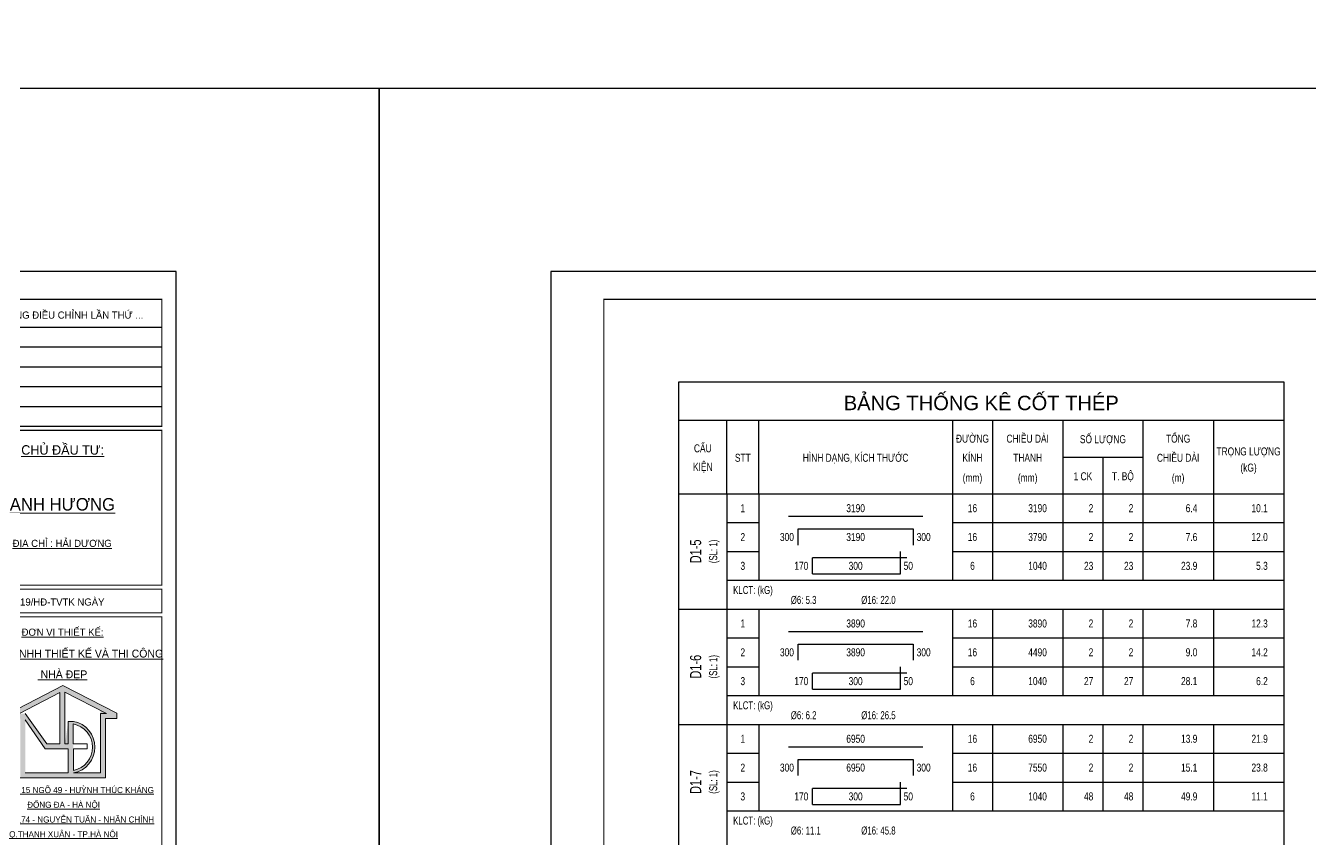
# Model space of a CAD drawing. Extents: x -1855204 to -1466800, y -1308584 to -996495.
# Drawn here: x -1756406 to -1724302, y -1211245 to -1190922 of the extents above; entities that cross this region are included whole.
import ezdxf
from ezdxf.enums import TextEntityAlignment as Align

# ---------------------------------------------------------------- set-up
doc = ezdxf.new("R2010")
doc.units = 0
doc.header["$LTSCALE"] = 150
doc.layers.get('Defpoints').update_dxf_attribs({"lineweight": 18})
for name, color, linetype, lineweight in [('05.Text', 253, 'Continuous', 18), ('11.Khung bo', 32, 'Continuous', 50), ('12.Khung', 36, 'Continuous', 25), ('KCVN-THAY', 7, 'Continuous', 25), ('LS-THAY', 7, 'Continuous', 20)]:
    doc.layers.add(name, color=color, linetype=linetype, lineweight=lineweight)
for name, color, linetype in [('STEEL', 4, 'Continuous'), ('TEXT_SLCK', 3, 'Continuous'), ('TEXT_TCK', 3, 'Continuous'), ('TEXT_THCT', 2, 'Continuous'), ('TEXT_TK', 2, 'Continuous'), ('THONGKE', 5, 'Continuous')]:
    doc.layers.add(name, color=color, linetype=linetype)
doc.styles.add('BIGTEXT', font='arial.ttf', dxfattribs={"width": 0.7})
doc.styles.add('SMTEXT', font='arial.ttf', dxfattribs={"width": 0.7})
doc.styles.add('VnAvantH', font='')
doc.styles.get('VnAvantH').set_extended_font_data('.VnAvantH')

# ---------------------------------------------------------------- blocks, each defined once
blk = doc.blocks.new('*U4')
at = {"layer": 'KCVN-THAY', "color": 140}
blk.add_lwpolyline([(214871.76, 86966.68), (215381.8, 86966.68), (215381.8, 86579.68), (214871.76, 86579.68)], close=True, dxfattribs=at)
blk = doc.blocks.new('100')
at = {"layer": '05.Text'}
h = blk.add_hatch(color=3, dxfattribs=at)
h.paths.add_polyline_path([(1897375, -927367), (1897375, -927501), (1897646, -927501), (1897646, -928998), (1898856, -928998), (1899794, -928998), (1899794, -927501), (1900078, -927501), (1900078, -927366), (1898717, -926668)])
h.paths.add_polyline_path([(1898772, -928138), (1898858, -927562, -0.921492), (1898987, -928872), (1899668, -928872), (1899668, -927297), (1898772, -926837)], flags=16)
h.paths.add_polyline_path([(1898646, -926846), (1898646, -928138), (1898318, -928138), (1897771, -927375), (1897631, -927375)], flags=16)
h.paths.add_polyline_path([(1898982, -927636, -0.822042), (1898987, -928808), (1898987, -928139), (1898982, -928139)], flags=16)
h.paths.add_polyline_path([(1897771, -927537), (1898273, -928265), (1898856, -928265), (1898856, -928872), (1897771, -928872)], flags=16)
for p, q in [((1898717, -926668), (1897375, -927367)), ((1900078, -927366), (1898717, -926668)), ((1898646, -926846), (1897631, -927375)), ((1898646, -926846), (1898646, -928138)), ((1899821, -927376), (1898772, -926837)), ((1898772, -926837), (1898772, -928138)), ((1897771, -927375), (1898318, -928138)), ((1899668, -928872), (1899668, -927376)), ((1899668, -927376), (1899821, -927376)), ((1900078, -927501), (1900078, -927366)), ((1898273, -928265), (1897771, -927537)), ((1898856, -928138), (1898856, -927573)), ((1898856, -928138), (1898856, -927573)), ((1898856, -927573), (1898987, -927573)), ((1898982, -927636), (1898982, -928139)), ((1899794, -928998), (1899794, -927501)), ((1899794, -927501), (1900078, -927501)), ((1898856, -928265), (1898273, -928265)), ((1898318, -928138), (1898646, -928138)), ((1898772, -928138), (1898856, -928138)), ((1898856, -928872), (1898856, -928265)), ((1898982, -928139), (1899330, -928139)), ((1899330, -928265), (1898987, -928265)), ((1898987, -928265), (1898987, -928808)), ((1899330, -928139), (1899330, -928265)), ((1897646, -928998), (1898856, -928998)), ((1897771, -928872), (1898856, -928872)), ((1898856, -928998), (1899794, -928998)), ((1898987, -928872), (1899668, -928872))]:
    blk.add_line(p, q, dxfattribs=at)
for radius, start, end in [(598, 281.4298, 79.1164), (660, 280.3316, 79.6684)]:
    blk.add_arc((1898869, -928223), radius, start, end, dxfattribs=at)
at = {"layer": '11.Khung bo', "const_width": 26.7}
for points in [[(1860913, -945240), (1860913, -916940), (1896063, -916940), (1896063, -945240)], [(1896213, -920140), (1896213, -916940), (1901213, -916940), (1901213, -920140)], [(1896213, -924140), (1901213, -924140), (1901213, -920240), (1896213, -920240)], [(1896213, -924840), (1901213, -924840), (1901213, -924240), (1896213, -924240)], [(1896213, -930771), (1901213, -930771), (1901213, -924940), (1896213, -924940)]]:
    blk.add_lwpolyline(points, close=True, dxfattribs=at)
at = {"layer": '12.Khung'}
for p, q in [((1896213, -917640), (1901213, -917640)), ((1896213, -918140), (1901213, -918140)), ((1896213, -918640), (1901213, -918640)), ((1896213, -919140), (1901213, -919140)), ((1896213, -919640), (1901213, -919640))]:
    blk.add_line(p, q, dxfattribs=at)
at = {"layer": '12.Khung', "color": 1}
blk.add_lwpolyline([(1901579, -945940), (1901579, -916240), (1859580, -916240), (1859580, -945940)], close=True, dxfattribs=at)
at = {"layer": '05.Text', "style": 'VnAvantH'}
for s, p in [('Néi dung ®iÒu chØnh lÇn thø ...', (1898713, -917329)), ('H§ sè .../2019/H§-TVTK ngµy ', (1898057, -924540))]:
    blk.add_text(s, height=180, dxfattribs=at).set_placement(p, align=Align.MIDDLE)
for s, height, p in [('%%uChñ ®Çu t\xad:', 237.6, (1898716, -920853)), ('%%Uanh H¦¥NG', 313.63, (1898709, -922261)), ('%%U®Þa chØ : H¶I D¦¥NG', 180, (1898703, -923178)), ('%%U®¬n vÞ thiÕt kÕ:', 180, (1898713, -925416)), ('%%Uc«ng ty tnhh thiÕt kÕ vµ thi c«ng', 198, (1898711, -925964)), ('%%U nhµ ®Ñp', 198, (1898711, -926487)), ('%%U®Þa chØ: sè 15 ngâ 49 - huúnh thóc kh¸ng', 152.46, (1898739, -929380)), ('%%U®èng ®a - hµ néi', 152.46, (1898739, -929751)), ('%%Uvpgd : sè 174 - nguyÔn tu©n - nh©n chÝnh', 152.46, (1898739, -930122)), ('%%Uq.thanh xu©n - tp.hµ néi', 152.46, (1898739, -930493))]:
    blk.add_text(s, height=height, dxfattribs=at).set_placement(p, align=Align.CENTER)
blk = doc.blocks.new('THONGKE_TITLE')
at = {"layer": 'TEXT_TK'}
for p, q in [((0, -35), (0, 0)), ((0, 0), (189, 0)), ((189, 0), (189, -35)), ((0, -12), (189, -12)), ((15, -35), (15, -12)), ((25, -35), (25, -12)), ((85.5, -12), (85.5, -35)), ((98, -12), (98, -35)), ((120, -12), (120, -35)), ((145, -12), (145, -35)), ((167, -12), (167, -35)), ((120, -23.56), (145, -23.56)), ((132.5, -23.56), (132.5, -35)), ((0, -35), (189, -35))]:
    blk.add_line(p, q, dxfattribs=at)
at = {"layer": 'TEXT_TK', "color": 4, "style": 'BIGTEXT'}
blk.add_text('BẢNG THỐNG KÊ CỐT THÉP', height=4.5, dxfattribs=at).set_placement((94.5, -6), align=Align.MIDDLE)
at = {"layer": 'TEXT_TK', "style": 'SMTEXT', "width": 0.75}
for s, p in [('ĐƯỜNG', (91.75, -19.04)), ('CHIỀU DÀI', (109, -19.04)), ('SỐ LƯỢNG', (132.5, -19.22)), ('TỔNG', (156, -19.04)), ('CẤU', (7.5, -22.06)), ('STT', (20, -25.01)), ('HÌNH DẠNG, KÍCH THƯỚC', (55.25, -25.01)), ('KÍNH', (91.75, -25.01)), ('THANH', (109, -25.01)), ('CHIỀU DÀI', (156, -25.01)), ('TRỌNG LƯỢNG', (178, -23.03)), ('KIỆN', (7.5, -27.84)), ('T. BỘ', (138.75, -30.79)), ('(kG)', (178, -28.08)), ('(mm)', (91.75, -31.24)), ('(mm)', (109, -31.24)), ('1 CK', (126.25, -30.79)), ('(m)', (156, -31.24))]:
    blk.add_text(s, height=2.5, dxfattribs=at).set_placement(p, align=Align.CENTER)
blk = doc.blocks.new('TK_2')
at = {"layer": 'STEEL'}
blk.add_line((19.25, 2), (61.25, 2), dxfattribs=at)
at = {"layer": 'TEXT_TK', "style": 'SMTEXT', "width": 0.75}
for tag, p in [('SH', (5, 4.5)), ('L2', (40.25, 4.5)), ('DK', (76.75, 4.5))]:
    blk.add_attdef(tag, text='', height=2.5, dxfattribs=at).set_placement(p, align=Align.MIDDLE)
for tag, p in [('DAI', (100, 4.5)), ('SL1', (114.5, 4.5)), ('SLA', (127, 4.5)), ('DT', (147, 4.5)), ('TL', (169, 4.5))]:
    blk.add_attdef(tag, text='', height=2.5, dxfattribs=at).set_placement(p, align=Align.MIDDLE_RIGHT)
blk = doc.blocks.new('TK_9')
at = {"layer": 'STEEL'}
for p, q in [((22.25, 7), (58.25, 7)), ((22.25, 2), (22.25, 7)), ((58.25, 7), (58.25, 2))]:
    blk.add_line(p, q, dxfattribs=at)
at = {"layer": 'TEXT_TK', "style": 'SMTEXT', "width": 0.75}
for tag, p in [('SH', (5, 4.5)), ('L2', (40.25, 4.5)), ('DK', (76.75, 4.5))]:
    blk.add_attdef(tag, text='', height=2.5, dxfattribs=at).set_placement(p, align=Align.MIDDLE)
for tag, p in [('L1', (20.98, 4.5)), ('DAI', (100, 4.5)), ('SL1', (114.5, 4.5)), ('SLA', (127, 4.5)), ('DT', (147, 4.5)), ('TL', (169, 4.5))]:
    blk.add_attdef(tag, text='', height=2.5, dxfattribs=at).set_placement(p, align=Align.MIDDLE_RIGHT)
blk.add_attdef('L3', text='', height=2.5, dxfattribs=at).set_placement((59.31, 4.5), align=Align.MIDDLE_LEFT)
blk = doc.blocks.new('TK_14')
at = {"layer": 'STEEL'}
for p, q in [((54.25, 2), (54.25, 9)), ((56.25, 7), (26.75, 7)), ((26.75, 2), (26.75, 7)), ((26.75, 2), (54.25, 2))]:
    blk.add_line(p, q, dxfattribs=at)
at = {"layer": 'TEXT_TK', "style": 'SMTEXT', "width": 0.75}
for tag, p in [('SH', (5, 4.5)), ('L2', (40.25, 4.5)), ('DK', (76.75, 4.5))]:
    blk.add_attdef(tag, text='', height=2.5, dxfattribs=at).set_placement(p, align=Align.MIDDLE)
for tag, p in [('L1', (25.47, 4.5)), ('DAI', (100, 4.5)), ('SL1', (114.5, 4.5)), ('SLA', (127, 4.5)), ('DT', (147, 4.5)), ('TL', (169, 4.5))]:
    blk.add_attdef(tag, text='', height=2.5, dxfattribs=at).set_placement(p, align=Align.MIDDLE_RIGHT)
blk.add_attdef('M', text='', height=2.5, dxfattribs=at).set_placement((55.25, 4.5), align=Align.MIDDLE_LEFT)

msp = doc.modelspace()

# ---------------------------------------------------------------- linework, layer by layer
at = {"layer": 'LS-THAY', "color": 140}
for points in [[(-1855203.4, -1153782.6), (-1466800.3, -1153782.1), (-1466800.3, -1192482.8), (-1855203.4, -1192482.8)], [(-1855203.4, -1192482.8), (-1466800.4, -1192482.3), (-1466800.4, -1231183.1), (-1855203.4, -1231183.1)]]:
    msp.add_lwpolyline(points, close=True, dxfattribs=at)
at = {"layer": 'TEXT_TK'}
for p, q in [((-1738884.7, -1202614), (-1738884.7, -1219174)), ((-1738084.7, -1202614), (-1738084.7, -1204774)), ((-1733244.7, -1202614), (-1733244.7, -1204774)), ((-1732244.7, -1202614), (-1732244.7, -1204774)), ((-1730484.7, -1202614), (-1730484.7, -1204774)), ((-1729484.7, -1202614), (-1729484.7, -1204774)), ((-1728484.7, -1202614), (-1728484.7, -1204774)), ((-1726724.7, -1202614), (-1726724.7, -1204774)), ((-1740084.7, -1205494), (-1724964.7, -1205494)), ((-1738084.7, -1205494), (-1738084.7, -1207654)), ((-1733244.7, -1205494), (-1733244.7, -1207654)), ((-1732244.7, -1205494), (-1732244.7, -1207654)), ((-1730484.7, -1205494), (-1730484.7, -1207654)), ((-1729484.7, -1205494), (-1729484.7, -1207654)), ((-1728484.7, -1205494), (-1728484.7, -1207654)), ((-1726724.7, -1205494), (-1726724.7, -1207654)), ((-1740084.7, -1208374), (-1724964.7, -1208374)), ((-1738084.7, -1208374), (-1738084.7, -1210534)), ((-1733244.7, -1208374), (-1733244.7, -1210534)), ((-1732244.7, -1208374), (-1732244.7, -1210534)), ((-1730484.7, -1208374), (-1730484.7, -1210534)), ((-1729484.7, -1208374), (-1729484.7, -1210534)), ((-1728484.7, -1208374), (-1728484.7, -1210534)), ((-1726724.7, -1208374), (-1726724.7, -1210534))]:
    msp.add_line(p, q, dxfattribs=at)
msp.add_lwpolyline([(-1740084.7, -1202614), (-1724964.7, -1202614), (-1724964.7, -1219894), (-1740084.7, -1219894)], close=True, dxfattribs=at)
at = {"layer": 'THONGKE'}
for p, q in [((-1738884.7, -1203334), (-1738084.7, -1203334)), ((-1733244.7, -1203334), (-1724964.7, -1203334)), ((-1738884.7, -1204054), (-1738084.7, -1204054)), ((-1733244.7, -1204054), (-1724964.7, -1204054)), ((-1738884.7, -1204774), (-1724964.7, -1204774)), ((-1738884.7, -1206214), (-1738084.7, -1206214)), ((-1733244.7, -1206214), (-1724964.7, -1206214)), ((-1738884.7, -1206934), (-1738084.7, -1206934)), ((-1733244.7, -1206934), (-1724964.7, -1206934)), ((-1738884.7, -1207654), (-1724964.7, -1207654)), ((-1738884.7, -1209094), (-1738084.7, -1209094)), ((-1733244.7, -1209094), (-1724964.7, -1209094)), ((-1738884.7, -1209814), (-1738084.7, -1209814)), ((-1733244.7, -1209814), (-1724964.7, -1209814)), ((-1738884.7, -1210534), (-1724964.7, -1210534))]:
    msp.add_line(p, q, dxfattribs=at)

# ---------------------------------------------------------------- block references
at = {"layer": '05.Text', "xscale": 0.991454545641318, "yscale": 0.991454545641318, "zscale": 0.9914545456793755}
for p in [(-3637972.1, -288652.9), (-3586967.8, -288652.9)]:
    msp.add_blockref('100', p, dxfattribs=at)
at = {"layer": 'Defpoints', "xscale": 100, "yscale": 100, "zscale": 100}
for p in [(-23285750.8, -9889150.6), (-23234746.5, -9889150.6)]:
    msp.add_blockref('*U4', p, dxfattribs=at)
at = {"layer": 'TEXT_TK', "xscale": 80, "yscale": 80, "zscale": 80}
msp.add_blockref('THONGKE_TITLE', (-1740084.7, -1199814), dxfattribs=at)
for name, p, values in [('TK_2', (-1738884.7, -1203334), {'L2': '3190', 'TL': '10.1', 'DT': '6.4', 'SLA': '2', 'SL1': '2', 'DAI': '3190', 'DK': '16', 'SH': '1'}), ('TK_9', (-1738884.7, -1204054), {'SH': '2', 'L1': '300', 'L2': '3190', 'L3': '300', 'DK': '16', 'DAI': '3790', 'SL1': '2', 'SLA': '2', 'DT': '7.6', 'TL': '12.0'}), ('TK_14', (-1738884.7, -1204774), {'SH': '3', 'L1': '170', 'L2': '300', 'M': '50', 'DK': '6', 'DAI': '1040', 'SL1': '23', 'SLA': '23', 'DT': '23.9', 'TL': '5.3'}), ('TK_2', (-1738884.7, -1206214), {'L2': '3890', 'TL': '12.3', 'DT': '7.8', 'SLA': '2', 'SL1': '2', 'DAI': '3890', 'DK': '16', 'SH': '1'}), ('TK_9', (-1738884.7, -1206934), {'SH': '2', 'L1': '300', 'L2': '3890', 'L3': '300', 'DK': '16', 'DAI': '4490', 'SL1': '2', 'SLA': '2', 'DT': '9.0', 'TL': '14.2'}), ('TK_14', (-1738884.7, -1207654), {'SH': '3', 'L1': '170', 'L2': '300', 'M': '50', 'DK': '6', 'DAI': '1040', 'SL1': '27', 'SLA': '27', 'DT': '28.1', 'TL': '6.2'}), ('TK_2', (-1738884.7, -1209094), {'L2': '6950', 'TL': '21.9', 'DT': '13.9', 'SLA': '2', 'SL1': '2', 'DAI': '6950', 'DK': '16', 'SH': '1'}), ('TK_9', (-1738884.7, -1209814), {'SH': '2', 'L1': '300', 'L2': '6950', 'L3': '300', 'DK': '16', 'DAI': '7550', 'SL1': '2', 'SLA': '2', 'DT': '15.1', 'TL': '23.8'}), ('TK_14', (-1738884.7, -1210534), {'SH': '3', 'L1': '170', 'L2': '300', 'M': '50', 'DK': '6', 'DAI': '1040', 'SL1': '48', 'SLA': '48', 'DT': '49.9', 'TL': '11.1'})]:
    msp.add_blockref(name, p, dxfattribs=at).add_auto_attribs(values)

# ---------------------------------------------------------------- texts
at = {"layer": 'TEXT_SLCK', "style": 'SMTEXT', "width": 0.7}
for p in [(-1739124.7, -1204054), (-1739124.7, -1206934), (-1739124.7, -1209814)]:
    msp.add_text('(SL: 1)', height=200, rotation=90, dxfattribs=at).set_placement(p, align=Align.CENTER)
at = {"layer": 'TEXT_TCK', "style": 'SMTEXT', "width": 0.7}
for s, p in [('D1-5', (-1739524.7, -1204054)), ('D1-6', (-1739524.7, -1206934)), ('D1-7', (-1739524.7, -1209814))]:
    msp.add_text(s, height=280, rotation=90, dxfattribs=at).set_placement(p, align=Align.CENTER)
at = {"layer": 'TEXT_THCT', "style": 'SMTEXT', "width": 0.7}
for s, p in [('KLCT: (kG)', (-1738724.7, -1205118)), ('%%c6: 5.3', (-1737284.7, -1205366)), ('%%c16: 22.0', (-1735524.7, -1205366)), ('KLCT: (kG)', (-1738724.7, -1207998)), ('%%c6: 6.2', (-1737284.7, -1208246)), ('%%c16: 26.5', (-1735524.7, -1208246)), ('KLCT: (kG)', (-1738724.7, -1210878)), ('%%c6: 11.1', (-1737284.7, -1211126)), ('%%c16: 45.8', (-1735524.7, -1211126))]:
    msp.add_text(s, height=200, dxfattribs=at).set_placement(p)

doc.saveas('drawing.dxf')
